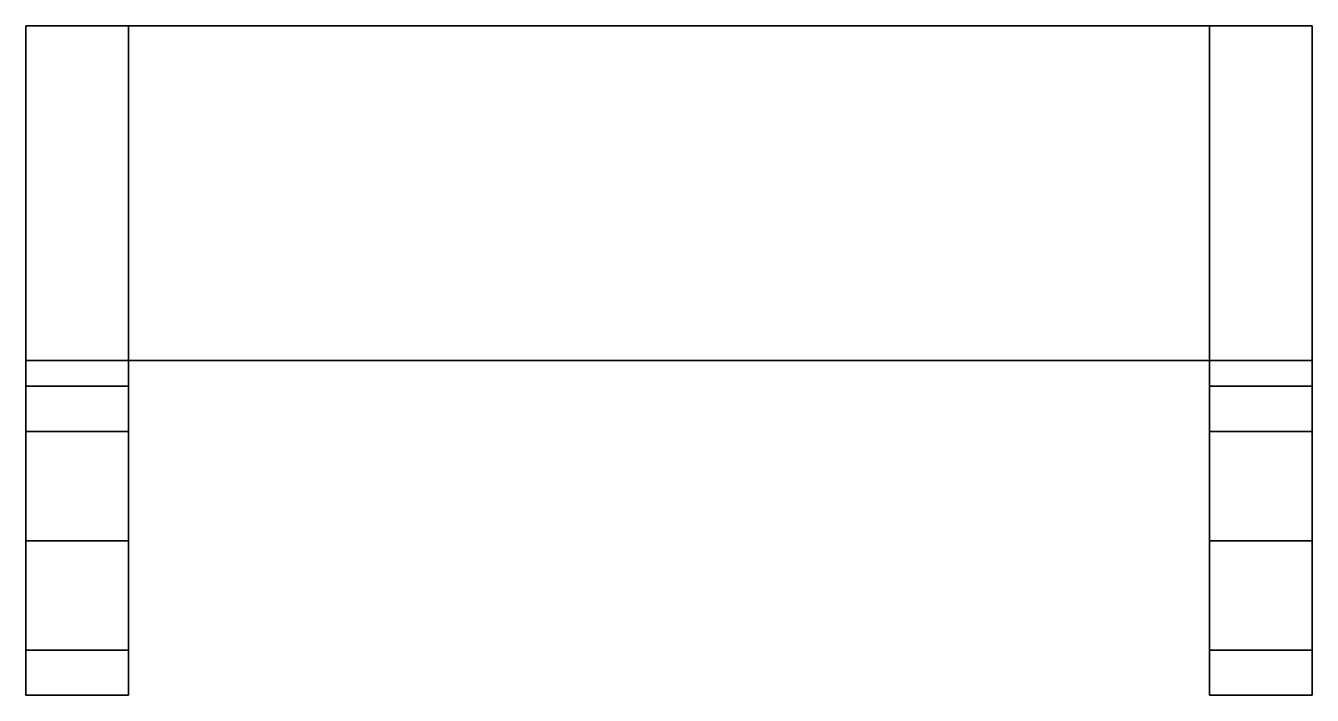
# Model space of a CAD drawing. Extents: x -0.25 to 0.25, y -0.22 to 0.04.
import ezdxf

# ---------------------------------------------------------------- set-up
doc = ezdxf.new("R2010")
doc.units = 0
doc.layers.add('TURRET', color=2, linetype='CONTINUOUS')

msp = doc.modelspace()

# ---------------------------------------------------------------- linework, layer by layer
at = {"layer": 'TURRET'}
for points in [[(0.25, 0.04, 0.82), (0.25, 0.04, 0.78), (-0.25, 0.04, 0.78), (-0.25, 0.04, 0.82)], [(-0.25, 0.04, 0.78), (-0.25, -0.09, 0.78), (-0.25, -0.09, 0.82), (-0.25, 0.04, 0.82)], [(0.25, 0.04, 0.78), (0.25, -0.09, 0.78), (-0.25, -0.09, 0.78), (-0.25, 0.04, 0.78)], [(-0.25, -0.1, 1.02), (-0.21, -0.1, 1.02), (-0.21, 0.04, 0.82), (-0.25, 0.04, 0.82)], [(-0.25, 0.04, 0.82), (-0.25, -0.09, 0.82), (-0.25, -0.22, 1.02), (-0.25, -0.1, 1.02)], [(-0.21, 0.04, 0.82), (-0.21, -0.09, 0.82), (0.21, -0.09, 0.82), (0.21, 0.04, 0.82)], [(-0.21, -0.1, 1.02), (-0.21, -0.22, 1.02), (-0.21, -0.09, 0.82), (-0.21, 0.04, 0.82)], [(0.21, 0.04, 0.82), (0.21, -0.09, 0.82), (0.21, -0.22, 1.02), (0.21, -0.1, 1.02)], [(0.21, -0.1, 1.02), (0.25, -0.1, 1.02), (0.25, 0.04, 0.82), (0.21, 0.04, 0.82)], [(0.25, -0.09, 0.82), (0.25, -0.09, 0.78), (0.25, 0.04, 0.78), (0.25, 0.04, 0.82)], [(0.25, -0.1, 1.02), (0.25, -0.22, 1.02), (0.25, -0.09, 0.82), (0.25, 0.04, 0.82)], [(-0.25, -0.09, 0.82), (-0.25, -0.09, 0.78), (0.25, -0.09, 0.78), (0.25, -0.09, 0.82)], [(-0.25, -0.09, 0.82), (-0.21, -0.09, 0.82), (-0.21, -0.22, 1.02), (-0.25, -0.22, 1.02)], [(0.21, -0.09, 0.82), (0.25, -0.09, 0.82), (0.25, -0.22, 1.02), (0.21, -0.22, 1.02)], [(-0.21, -0.11757, 1.06243), (-0.21, -0.1, 1.02), (-0.25, -0.1, 1.02), (-0.25, -0.11757, 1.06243)], [(-0.25, -0.11757, 1.06243), (-0.25, -0.1, 1.02), (-0.25, -0.22, 1.02), (-0.25, -0.20243, 1.06243)], [(-0.21, -0.20243, 1.06243), (-0.21, -0.22, 1.02), (-0.21, -0.1, 1.02), (-0.21, -0.11757, 1.06243)], [(0.21, -0.11757, 1.06243), (0.21, -0.1, 1.02), (0.21, -0.22, 1.02), (0.21, -0.20243, 1.06243)], [(0.25, -0.11757, 1.06243), (0.25, -0.1, 1.02), (0.21, -0.1, 1.02), (0.21, -0.11757, 1.06243)], [(0.25, -0.20243, 1.06243), (0.25, -0.22, 1.02), (0.25, -0.1, 1.02), (0.25, -0.11757, 1.06243)], [(-0.21, -0.16, 1.08), (-0.21, -0.11757, 1.06243), (-0.25, -0.11757, 1.06243), (-0.25, -0.16, 1.08)], [(-0.25, -0.16, 1.08), (-0.25, -0.11757, 1.06243), (-0.25, -0.20243, 1.06243), (-0.25, -0.16, 1.08)], [(-0.21, -0.16, 1.08), (-0.21, -0.20243, 1.06243), (-0.21, -0.11757, 1.06243), (-0.21, -0.16, 1.08)], [(0.21, -0.16, 1.08), (0.21, -0.11757, 1.06243), (0.21, -0.20243, 1.06243), (0.21, -0.16, 1.08)], [(0.25, -0.16, 1.08), (0.25, -0.11757, 1.06243), (0.21, -0.11757, 1.06243), (0.21, -0.16, 1.08)], [(0.25, -0.16, 1.08), (0.25, -0.20243, 1.06243), (0.25, -0.11757, 1.06243), (0.25, -0.16, 1.08)], [(-0.21, -0.20243, 1.06243), (-0.21, -0.16, 1.08), (-0.25, -0.16, 1.08), (-0.25, -0.20243, 1.06243)], [(0.25, -0.20243, 1.06243), (0.25, -0.16, 1.08), (0.21, -0.16, 1.08), (0.21, -0.20243, 1.06243)], [(-0.21, -0.22, 1.02), (-0.21, -0.20243, 1.06243), (-0.25, -0.20243, 1.06243), (-0.25, -0.22, 1.02)], [(0.25, -0.22, 1.02), (0.25, -0.20243, 1.06243), (0.21, -0.20243, 1.06243), (0.21, -0.22, 1.02)]]:
    msp.add_3dface(points, dxfattribs=at)

doc.saveas('drawing.dxf')
